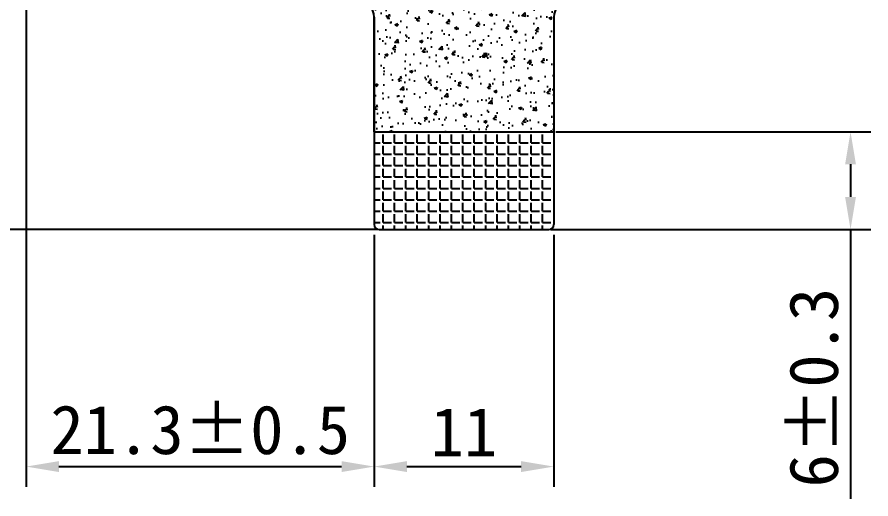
# Model space of a CAD drawing. Header units: millimetres. Extents: x -14728 to -14345, y -1653 to -1382.
# Drawn here: x -14659.1 to -14606.8, y -1545.8 to -1516.2 of the extents above; entities that cross this region are included whole.
import ezdxf

# ---------------------------------------------------------------- set-up
doc = ezdxf.new("R2010")
doc.units = ezdxf.units.MM
doc.layers.add('DIM（标注）', color=3, linetype='Continuous')
doc.layers.add('FPC', color=41, linetype='Continuous')
doc.styles.add('宋体', font='SimSun.ttf')
doc.dimstyles.new('副本 ISO-25', dxfattribs={"dimtxt": 3, "dimasz": 2, "dimexe": 1.25, "dimexo": 0.625, "dimtad": 1, "dimdsep": 46, "dimtxsty": '宋体', "dimcen": 2.5, "dimclrt": 256, "dimadec": 0, "dimazin": 0, "dimtfac": 1, "dimtmove": 0, "dimatfit": 3, "dimfxl": 1, "dimarcsym": 0})

# ---------------------------------------------------------------- blocks, each defined once
blk = doc.blocks.new('*D166')
at = {"layer": 'Defpoints', "color": 0, "transparency": 16777216}
for p in [(-14684.621, -1505.206), (-14658.535, -1505.206), (-14636.405, -1529.236)]:
    blk.add_point(p, dxfattribs=at)
at = {"layer": 'DIM（标注）', "color": 0, "lineweight": -2, "transparency": 16777216}
for p, q in [((-14659.16, -1505.206), (-14685.871, -1505.206)), ((-14684.621, -1527.236), (-14684.621, -1507.206)), ((-14637.03, -1529.236), (-14685.871, -1529.236))]:
    blk.add_line(p, q, dxfattribs=at)
at = {"layer": 'DIM（标注）', "color": 0, "transparency": 16777216}
for points in [[(-14684.954, -1507.206), (-14684.287, -1507.206), (-14684.621, -1505.206)], [(-14684.954, -1527.236), (-14684.287, -1527.236), (-14684.621, -1529.236)]]:
    blk.add_solid(points, dxfattribs=at)
at = {"layer": 'DIM（标注）', "transparency": 16777216, "insert": (-14686.863, -1517.221), "char_height": 3, "attachment_point": 5, "rotation": 90, "style": '宋体'}
blk.add_mtext('24.03%%P0.5', dxfattribs=at)
blk = doc.blocks.new('*D157')
at = {"layer": 'Defpoints', "color": 0, "transparency": 16777216}
for p in [(-14626.705, -1523.236), (-14608.014, -1523.236), (-14627.005, -1529.236)]:
    blk.add_point(p, dxfattribs=at)
at = {"layer": 'DIM（标注）', "color": 0, "lineweight": -2, "transparency": 16777216}
for p, q in [((-14626.08, -1523.236), (-14606.764, -1523.236)), ((-14608.014, -1525.236), (-14608.014, -1527.236)), ((-14626.38, -1529.236), (-14606.764, -1529.236)), ((-14608.014, -1529.236), (-14608.014, -1545.761))]:
    blk.add_line(p, q, dxfattribs=at)
at = {"layer": 'DIM（标注）', "color": 0, "transparency": 16777216}
for points in [[(-14608.347, -1525.236), (-14607.681, -1525.236), (-14608.014, -1523.236)], [(-14608.347, -1527.236), (-14607.681, -1527.236), (-14608.014, -1529.236)]]:
    blk.add_solid(points, dxfattribs=at)
at = {"layer": 'DIM（标注）', "transparency": 16777216, "insert": (-14610.256, -1538.935), "char_height": 3, "attachment_point": 5, "rotation": 90, "style": '宋体'}
blk.add_mtext('6%%P0.3', dxfattribs=at)
blk = doc.blocks.new('*D158')
at = {"layer": 'Defpoints', "color": 0, "transparency": 16777216}
for p in [(-14658.535, -1505.206), (-14637.205, -1528.936), (-14637.205, -1543.776)]:
    blk.add_point(p, dxfattribs=at)
at = {"layer": 'DIM（标注）', "color": 0, "lineweight": -2, "transparency": 16777216}
for p, q in [((-14658.535, -1505.831), (-14658.535, -1545.026)), ((-14637.205, -1529.561), (-14637.205, -1545.026)), ((-14656.535, -1543.776), (-14639.205, -1543.776))]:
    blk.add_line(p, q, dxfattribs=at)
at = {"layer": 'DIM（标注）', "color": 0, "transparency": 16777216}
for points in [[(-14656.535, -1543.443), (-14656.535, -1544.11), (-14658.535, -1543.776)], [(-14639.205, -1543.443), (-14639.205, -1544.11), (-14637.205, -1543.776)]]:
    blk.add_solid(points, dxfattribs=at)
at = {"layer": 'DIM（标注）', "transparency": 16777216, "insert": (-14647.87, -1541.534), "char_height": 3, "attachment_point": 5, "style": '宋体'}
blk.add_mtext('21.3%%P0.5', dxfattribs=at)
blk = doc.blocks.new('*D160')
at = {"layer": 'Defpoints', "color": 0, "transparency": 16777216}
for p in [(-14637.205, -1528.936), (-14626.205, -1528.936), (-14626.205, -1543.776)]:
    blk.add_point(p, dxfattribs=at)
at = {"layer": 'DIM（标注）', "color": 0, "lineweight": -2, "transparency": 16777216}
for p, q in [((-14637.205, -1529.561), (-14637.205, -1545.026)), ((-14626.205, -1529.561), (-14626.205, -1545.026)), ((-14635.205, -1543.776), (-14628.205, -1543.776))]:
    blk.add_line(p, q, dxfattribs=at)
at = {"layer": 'DIM（标注）', "color": 0, "transparency": 16777216}
for points in [[(-14635.205, -1543.443), (-14635.205, -1544.11), (-14637.205, -1543.776)], [(-14628.205, -1543.443), (-14628.205, -1544.11), (-14626.205, -1543.776)]]:
    blk.add_solid(points, dxfattribs=at)
at = {"layer": 'DIM（标注）', "transparency": 16777216, "insert": (-14631.705, -1541.651), "char_height": 3, "attachment_point": 5, "style": '宋体'}
blk.add_mtext('11', dxfattribs=at)

msp = doc.modelspace()

# ---------------------------------------------------------------- hatches: boundary and pattern name
at = {"layer": 'FPC'}
h = msp.add_hatch(dxfattribs=at)
h.set_pattern_fill('AR-CONC', color=250, scale=0.01, style=0)
h.set_pattern_definition([(50, (22.0583, 0.2078), (1.82184669, -0.15939086), [0.1905, -2.0955]), (355, (22.0583, 0.2078), (-0.35242826, 1.91056643), [0.1524, -1.6764]), (100.451, (22.2101, 0.1945), (1.46942502, 1.75116688), [0.1619, -1.7809]), (46.1842, (22.0583, 0.7158), (2.7107904, -0.42042328), [0.28575, -3.14325]), (96.6356, (22.2842, 0.6808), (2.37404234, 2.47425556), [0.24285, -2.67135]), (351.184, (22.0583, 0.7158), (2.37404606, 2.4742512), [0.2286, -2.5146]), (21, (22.3123, 0.5888), (1.5161488, -1.02265519), [0.1905, -2.0955]), (326, (22.3123, 0.5888), (0.61802028, 1.84187966), [0.1524, -1.6764]), (71.4514, (22.4387, 0.5036), (2.1341649, 0.81922858), [0.1619, -1.7809]), (37.5, (22.0583, 0.2078), (0.030886033, 0.84555039), [0, -1.65608, 0, -1.7018, 0, -1.68275]), (7.5, (22.0583, 0.2078), (0.668196625, 1.00180575), [0, -0.97028, 0, -1.61798, 0, -0.64135]), (327.5, (21.4919, 0.2078), (1.355905952, -0.05728744), [0, -0.635, 0, -1.9812, 0, -2.6289]), (317.5, (21.2379, 0.2078), (1.48129181, 0.25426491), [0, -0.8255, 0, -1.31572, 0, -1.8669])])
edge = h.paths.add_edge_path()
edge.add_line((-14637.205, -1523.236), (-14626.205, -1523.236))
edge.add_line((-14626.205, -1523.236), (-14626.205, -1516.206))
edge.add_arc((-14625.205, -1516.206), 1, 90, 180, ccw=False)
edge.add_line((-14625.205, -1515.206), (-14621.375, -1515.206))
edge.add_arc((-14621.375, -1514.706), 0.5, 270, 360)
edge.add_line((-14620.875, -1514.706), (-14620.875, -1507.946))
edge.add_line((-14620.875, -1507.946), (-14620.875, -1502.286))
edge.add_line((-14620.875, -1502.286), (-14642.565, -1502.286))
edge.add_line((-14642.565, -1502.286), (-14642.565, -1506.906))
edge.add_arc((-14643.565, -1506.906), 1, -90, 0, ccw=False)
edge.add_line((-14643.565, -1507.906), (-14649.735, -1507.906))
edge.add_arc((-14649.735, -1508.406), 0.5, 90, 180)
edge.add_line((-14650.235, -1508.406), (-14650.235, -1514.706))
edge.add_arc((-14649.735, -1514.706), 0.5, 180, 270)
edge.add_line((-14649.735, -1515.206), (-14638.205, -1515.206))
edge.add_arc((-14638.205, -1516.206), 1, 0, 90, ccw=False)
edge.add_line((-14637.205, -1516.206), (-14637.205, -1523.236))
h = msp.add_hatch(dxfattribs=at)
h.set_pattern_fill('ANGLE', color=6, scale=0.1, style=0)
h.set_pattern_definition([(0, (22.0583, 0.2078), (0, 0.6985), [0.508, -0.1905]), (90, (22.0583, 0.2078), (-0.6985, 4e-17), [0.508, -0.1905])])
h.paths.add_polyline_path([(-14626.205, -1523.236), (-14637.205, -1523.236), (-14637.205, -1528.936, 0.414214), (-14636.905, -1529.236), (-14626.505, -1529.236, 0.414214), (-14626.205, -1528.936)])

# ---------------------------------------------------------------- linework, layer by layer
for p, q in [((-14637.205, -1516.206), (-14637.205, -1528.936)), ((-14637.205, -1523.236), (-14637.205, -1516.206)), ((-14626.205, -1516.206), (-14626.205, -1528.936)), ((-14626.205, -1516.206), (-14626.205, -1523.236)), ((-14637.205, -1523.236), (-14626.205, -1523.236)), ((-14636.905, -1529.236), (-14626.505, -1529.236))]:
    msp.add_line(p, q, dxfattribs=at)
for centre, radius, start, end in [((-14638.205, -1516.206), 1, 360, 90), ((-14625.205, -1516.206), 1, 90, 180), ((-14636.905, -1528.936), 0.3, 180, 270), ((-14626.505, -1528.936), 0.3, 270, 0)]:
    msp.add_arc(centre, radius, start, end, dxfattribs=at)

# ---------------------------------------------------------------- dimensions: what is measured, and where the dimension line sits
at = {"layer": 'DIM（标注）'}
dim = msp.add_linear_dim(base=(-14684.621, -1505.206), p1=(-14636.405, -1529.236), p2=(-14658.535, -1505.206), angle=90, text='<>%%P0.5', dimstyle='副本 ISO-25', dxfattribs=at)
dim.commit()
dim.dimension.update_dxf_attribs({"geometry": '*D166', "text_midpoint": (-14686.863, -1517.221)})
dim = msp.add_linear_dim(base=(-14637.205, -1543.776), p1=(-14658.535, -1505.206), p2=(-14637.205, -1528.936), text='<>%%P0.5', dimstyle='副本 ISO-25', override={"dimdec": 1}, dxfattribs=at)
dim.commit()
dim.dimension.update_dxf_attribs({"geometry": '*D158', "text_midpoint": (-14647.87, -1541.534)})
dim = msp.add_linear_dim(base=(-14608.014, -1523.236), p1=(-14627.005, -1529.236), p2=(-14626.705, -1523.236), angle=90, text='<>%%P0.3', dimstyle='副本 ISO-25', dxfattribs=at)
dim.commit()
dim.dimension.update_dxf_attribs({"geometry": '*D157', "text_midpoint": (-14608.014, -1538.935), "dimtype": 160})
dim = msp.add_linear_dim(base=(-14626.205, -1543.776), p1=(-14637.205, -1528.936), p2=(-14626.205, -1528.936), dimstyle='副本 ISO-25', override={"dimfxl": 0.8}, dxfattribs=at)
dim.commit()
dim.dimension.update_dxf_attribs({"geometry": '*D160', "text_midpoint": (-14631.705, -1541.651)})

doc.saveas('drawing.dxf')
